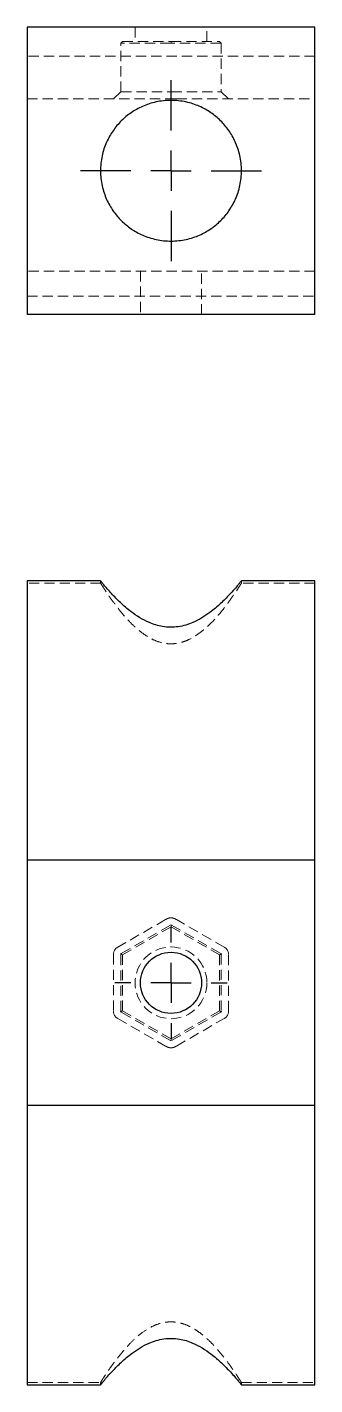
# Model space of a CAD drawing. Header units: millimetres. Extents: x 65 to 241, y 6 to 176.
# Drawn here: x 65.1 to 100.9, y 7 to 175.9 of the extents above.
import ezdxf

# ---------------------------------------------------------------- set-up
doc = ezdxf.new("R2010")
doc.units = ezdxf.units.MM
doc.linetypes.add('HIDDEN', pattern=[1.905, 1.27, -0.635])
doc.layers.add('10', color=7, linetype='Continuous')

# ---------------------------------------------------------------- blocks, each defined once
blk = doc.blocks.new('SW_CENTERMARKSYMBOL_0')
at = {"layer": '10', "color": 0}
for p, q in [((0, 5), (0, 6.96)), ((0, 0), (0, 2.5)), ((-5, 0), (-6.96, 0)), ((0, 0), (-2.5, 0)), ((0, 0), (0, -2.5)), ((0, 0), (2.5, 0)), ((5, 0), (6.96, 0)), ((0, -5), (0, -6.96))]:
    blk.add_line(p, q, dxfattribs=at)
blk = doc.blocks.new('SW_CENTERMARKSYMBOL_1')
at = {"layer": '10', "color": 0}
for p, q in [((0, 5), (0, 11.25)), ((0, 0), (0, 2.5)), ((-5, 0), (-11.25, 0)), ((0, 0), (-2.5, 0)), ((0, 0), (0, -2.5)), ((0, 0), (2.5, 0)), ((5, 0), (11.25, 0)), ((0, -5), (0, -11.25))]:
    blk.add_line(p, q, dxfattribs=at)

msp = doc.modelspace()

# ---------------------------------------------------------------- linework, layer by layer
at = {"color": 7, "linetype": 'Continuous', "lineweight": 25}
for p, q in [((100.86, 175.86), (65.14, 175.86)), ((65.14, 175.86), (65.14, 140.14)), ((100.86, 140.14), (100.86, 175.86)), ((100.86, 140.14), (65.14, 140.14)), ((74.26, 107), (65.14, 107)), ((65.14, 107), (65.14, 72.25)), ((100.86, 107), (91.74, 107)), ((100.86, 72.25), (100.86, 107)), ((100.86, 72.25), (65.14, 72.25)), ((65.14, 72.25), (65.14, 41.75)), ((100.86, 41.75), (100.86, 72.25)), ((100.86, 41.75), (65.14, 41.75)), ((65.14, 41.75), (65.14, 7)), ((100.86, 7), (100.86, 41.75)), ((65.14, 7), (74.26, 7)), ((91.74, 7), (100.86, 7))]:
    msp.add_line(p, q, dxfattribs=at)
at = {"color": 7, "linetype": 'HIDDEN', "lineweight": 18}
for p, q in [((78.54, 175.86), (78.54, 174.07)), ((87.46, 174.07), (87.46, 175.86)), ((76.97, 174.07), (76.77, 173.87)), ((76.97, 174.07), (83, 174.07)), ((83, 174.07), (83, 173.87)), ((83, 174.07), (89.03, 174.07)), ((89.03, 174.07), (89.23, 173.87)), ((76.77, 173.87), (76.75, 173.85)), ((76.75, 167.82), (76.75, 173.85)), ((82.93, 173.85), (76.82, 173.85)), ((89.18, 173.85), (83.07, 173.85)), ((89.25, 173.85), (89.23, 173.87)), ((89.25, 173.85), (89.25, 167.82)), ((100.86, 172.23), (65.14, 172.23)), ((76.75, 167.82), (75.86, 166.93)), ((76.75, 167.82), (76.82, 167.82)), ((76.82, 167.82), (82.93, 167.82)), ((82.93, 167.82), (83.07, 167.82)), ((83.07, 167.82), (89.18, 167.82)), ((89.18, 167.82), (89.25, 167.82)), ((89.25, 167.82), (90.14, 166.93)), ((65.14, 166.93), (82.32, 166.93)), ((83.68, 166.93), (100.86, 166.93)), ((100.86, 145.5), (65.14, 145.5)), ((79.2, 145.5), (79.2, 140.14)), ((86.8, 140.14), (86.8, 145.5)), ((65.14, 142.42), (100.86, 142.42)), ((74.26, 106.71), (65.14, 106.71)), ((74.25, 107), (74.25, 106.7)), ((100.86, 106.71), (91.74, 106.71)), ((91.75, 106.7), (91.75, 107)), ((82.32, 64.86), (76.38, 61.42)), ((76.82, 60.65), (82.93, 64.18)), ((83, 63.96), (83, 64.19)), ((83.07, 64.18), (89.18, 60.65)), ((89.62, 61.42), (83.68, 64.86)), ((76.97, 60.48), (83, 63.96)), ((83, 63.96), (89.03, 60.48)), ((75.86, 60.53), (75.86, 53.47)), ((76.75, 53.47), (76.75, 60.53)), ((76.97, 60.48), (76.77, 60.6)), ((76.97, 53.52), (76.97, 60.48)), ((89.03, 60.48), (89.23, 60.6)), ((89.03, 60.48), (89.03, 53.52)), ((89.25, 60.53), (89.25, 53.47)), ((90.14, 53.47), (90.14, 60.53)), ((76.38, 52.58), (82.32, 49.14)), ((76.97, 53.52), (76.77, 53.4)), ((82.93, 49.82), (76.82, 53.35)), ((83, 50.04), (76.97, 53.52)), ((89.03, 53.52), (83, 50.04)), ((89.18, 53.35), (83.07, 49.82)), ((83.68, 49.14), (89.62, 52.58)), ((89.03, 53.52), (89.23, 53.4)), ((83, 50.04), (83, 49.81)), ((65.14, 7.29), (74.26, 7.29)), ((74.25, 7.3), (74.25, 7)), ((91.74, 7.29), (100.86, 7.29)), ((91.75, 7), (91.75, 7.3))]:
    msp.add_line(p, q, dxfattribs=at)
msp.add_circle((83, 57), 4.46, dxfattribs=at)
at = {"color": 7, "linetype": 'Continuous', "lineweight": 25}
msp.add_circle((83, 57), 3.8, dxfattribs=at)
at = {"color": 7, "linetype": 'HIDDEN', "lineweight": 18}
for centre, radius, start, end in [((83, 64.05), 0.143, 60, 120), ((76.89, 60.53), 1.04, 120, 180), ((89.11, 60.53), 1.04, 0, 60), ((76.89, 60.53), 0.143, 120, 180), ((89.11, 60.53), 0.143, 0, 60), ((76.89, 53.47), 1.04, 180, 240), ((76.89, 53.47), 0.143, 180, 240), ((89.11, 53.47), 0.143, 300, 0), ((89.11, 53.47), 1.04, 300, 0), ((83, 49.95), 0.143, 240, 300)]:
    msp.add_arc(centre, radius, start, end, dxfattribs=at)
for centre, major_axis, ratio, start_param, end_param in [((76.89, 173.99), (0.124, 0.124), 0.57735, 3.141593, 3.665191), ((83, 173.99), (0.124, 0.124), 0.57735, 3.665191, 4.18879), ((83, 173.99), (0.124, -0.124), 0.57735, 5.235988, 5.759587), ((89.11, 173.99), (0.124, -0.124), 0.57735, 5.759587, 6.283185), ((96.61, 174.07), (18.85, 5.71), 0.227735, 3.786473, 3.799246), ((69.39, 174.07), (18.85, -5.71), 0.227735, 5.625532, 5.638305), ((96.61, 64.86), (18.85, 5.05), 0.267949, 2.343422, 2.356194), ((69.39, 64.86), (18.85, -5.05), 0.267949, 0.785398, 0.798171), ((96.61, 49.14), (18.85, -5.05), 0.267949, 3.926991, 3.939763), ((69.39, 49.14), (18.85, 5.05), 0.267949, 5.485015, 5.497787)]:
    msp.add_ellipse(centre, major_axis=major_axis, ratio=ratio, start_param=start_param, end_param=end_param, dxfattribs=at)
at = {"color": 7, "linetype": 'Continuous', "lineweight": 25}
for points, knots in [([(83, 166.75), (83.64, 166.75), (84.26, 166.68), (85.45, 166.42), (86, 166.24), (86.77, 165.9), (87.02, 165.78), (87.5, 165.51), (87.73, 165.37), (88.38, 164.92), (88.78, 164.59), (89.34, 164.03), (89.52, 163.84), (89.86, 163.43), (90.03, 163.22), (90.48, 162.57), (90.75, 162.09), (91.1, 161.32), (91.21, 161.04), (91.4, 160.48), (91.48, 160.19), (91.61, 159.6), (91.66, 159.29), (91.73, 158.66), (91.75, 158.35), (91.75, 157.72), (91.74, 157.41), (91.67, 156.78), (91.62, 156.47), (91.49, 155.87), (91.41, 155.58), (91.23, 155.01), (91.12, 154.74), (90.78, 153.96), (90.51, 153.48), (89.89, 152.58), (89.55, 152.18), (88.81, 151.44), (88.41, 151.1), (87.75, 150.65), (87.52, 150.5), (87.05, 150.24), (86.8, 150.11), (86.29, 149.89), (86.02, 149.78), (85.46, 149.6), (85.17, 149.52), (84.58, 149.39), (84.28, 149.34), (83.65, 149.27), (83.34, 149.25), (82.71, 149.25), (82.4, 149.27), (81.77, 149.33), (81.46, 149.38), (80.87, 149.51), (80.58, 149.59), (80.02, 149.77), (79.75, 149.87), (78.98, 150.21), (78.51, 150.47), (77.62, 151.08), (77.22, 151.41), (76.47, 152.15), (76.13, 152.55), (75.67, 153.21), (75.52, 153.45), (75.25, 153.93), (75.12, 154.18), (74.89, 154.7), (74.79, 154.97), (74.6, 155.53), (74.52, 155.83), (74.39, 156.42), (74.34, 156.73), (74.27, 157.35), (74.25, 157.67), (74.25, 158.3), (74.27, 158.61), (74.33, 159.23), (74.38, 159.55), (74.51, 160.14), (74.59, 160.44), (74.77, 161), (74.88, 161.27), (75.23, 162.06), (75.5, 162.54), (75.96, 163.2), (76.12, 163.42), (76.46, 163.82), (76.64, 164.02), (77.2, 164.57), (77.6, 164.91), (78.48, 165.51), (78.96, 165.78), (79.73, 166.12), (80, 166.22), (80.55, 166.41), (80.84, 166.49), (81.44, 166.61), (81.74, 166.66), (82.36, 166.73), (82.68, 166.75), (83, 166.75)], [0, 0, 0, 0, 0.03125, 0.03125, 0.0625, 0.0625, 0.078125, 0.078125, 0.09375, 0.09375, 0.125, 0.125, 0.140625, 0.140625, 0.15625, 0.15625, 0.1875, 0.1875, 0.203125, 0.203125, 0.21875, 0.21875, 0.234375, 0.234375, 0.25, 0.25, 0.265625, 0.265625, 0.28125, 0.28125, 0.296875, 0.296875, 0.3125, 0.3125, 0.34375, 0.34375, 0.375, 0.375, 0.40625, 0.40625, 0.421875, 0.421875, 0.4375, 0.4375, 0.453125, 0.453125, 0.46875, 0.46875, 0.484375, 0.484375, 0.5, 0.5, 0.515625, 0.515625, 0.53125, 0.53125, 0.546875, 0.546875, 0.5625, 0.5625, 0.59375, 0.59375, 0.625, 0.625, 0.65625, 0.65625, 0.671875, 0.671875, 0.6875, 0.6875, 0.703125, 0.703125, 0.71875, 0.71875, 0.734375, 0.734375, 0.75, 0.75, 0.765625, 0.765625, 0.78125, 0.78125, 0.796875, 0.796875, 0.8125, 0.8125, 0.84375, 0.84375, 0.859375, 0.859375, 0.875, 0.875, 0.90625, 0.90625, 0.9375, 0.9375, 0.953125, 0.953125, 0.96875, 0.96875, 0.984375, 0.984375, 1, 1, 1, 1]), ([(91.74, 106.99), (91.74, 106.98), (91.72, 106.97), (91.58, 106.78), (91.31, 106.46), (90.88, 105.95), (90.32, 105.33), (89.74, 104.73), (89.17, 104.17), (88.53, 103.61), (87.77, 103), (86.85, 102.37), (85.84, 101.84), (84.84, 101.47), (83.91, 101.26), (82.92, 101.2), (81.98, 101.28), (81.11, 101.49), (80.14, 101.85), (79.09, 102.4), (77.87, 103.25), (76.9, 104.1), (76.13, 104.86), (75.58, 105.44), (75.07, 106.02), (74.67, 106.49), (74.4, 106.81), (74.27, 106.98), (74.26, 106.98), (74.26, 106.99)], [0, 0, 0, 0, 0.029688, 0.060214, 0.091469, 0.137028, 0.183857, 0.217067, 0.250283, 0.284442, 0.318595, 0.361922, 0.406093, 0.437856, 0.47041, 0.50223, 0.535245, 0.563553, 0.592467, 0.639792, 0.688398, 0.756047, 0.790891, 0.825726, 0.86714, 0.909411, 0.942456, 0.976381, 1, 1, 1, 1]), ([(74.26, 7.01), (74.26, 7.02), (74.28, 7.03), (74.42, 7.22), (74.69, 7.54), (75.12, 8.05), (75.68, 8.67), (76.26, 9.27), (76.83, 9.83), (77.47, 10.39), (78.23, 11), (79.15, 11.63), (80.16, 12.16), (81.16, 12.53), (82.09, 12.74), (83.08, 12.8), (84.02, 12.72), (84.89, 12.51), (85.86, 12.15), (86.91, 11.6), (88.13, 10.75), (89.1, 9.9), (89.87, 9.14), (90.42, 8.56), (90.93, 7.98), (91.33, 7.51), (91.6, 7.19), (91.73, 7.02), (91.74, 7.02), (91.74, 7.01)], [0, 0, 0, 0, 0.029688, 0.060214, 0.091469, 0.137028, 0.183857, 0.217067, 0.250283, 0.284442, 0.318595, 0.361922, 0.406093, 0.437856, 0.47041, 0.50223, 0.535245, 0.563553, 0.592467, 0.639792, 0.688398, 0.756047, 0.790891, 0.825726, 0.86714, 0.909411, 0.942456, 0.976381, 1, 1, 1, 1])]:
    msp.add_open_spline(points, degree=3, knots=knots, dxfattribs=at)
at = {"color": 7, "linetype": 'HIDDEN', "lineweight": 18}
for points, knots in [([(83.52, 166.93), (83.36, 166.93), (83.18, 166.93), (82.82, 166.93), (82.64, 166.93), (82.48, 166.93)], [0, 0, 0, 0, 0.5, 0.5, 1, 1, 1, 1]), ([(74.26, 106.7), (74.26, 106.7), (74.25, 106.72), (74.33, 106.58), (74.52, 106.29), (74.84, 105.8), (75.32, 105.07), (75.95, 104.2), (76.61, 103.34), (77.28, 102.53), (78.04, 101.71), (78.82, 100.98), (79.62, 100.36), (80.42, 99.85), (81.3, 99.44), (82.17, 99.21), (82.98, 99.15), (83.69, 99.2), (84.39, 99.36), (85.18, 99.65), (86.06, 100.13), (86.94, 100.78), (87.71, 101.47), (88.63, 102.42), (89.53, 103.5), (90.38, 104.65), (90.94, 105.46), (91.33, 106.05), (91.56, 106.41), (91.7, 106.63), (91.76, 106.72), (91.75, 106.71), (91.74, 106.7)], [0, 0, 0, 0, 0.010801, 0.04012, 0.07045, 0.101652, 0.148949, 0.197482, 0.235861, 0.274246, 0.313756, 0.353248, 0.383906, 0.41493, 0.44565, 0.477443, 0.49931, 0.521829, 0.543688, 0.566043, 0.602673, 0.640269, 0.674301, 0.708347, 0.778109, 0.827973, 0.878754, 0.910149, 0.942201, 0.967759, 0.994017, 1, 1, 1, 1]), ([(83.52, 64.95), (83.36, 65.04), (83.18, 65.08), (82.82, 65.08), (82.64, 65.04), (82.48, 64.95)], [0, 0, 0, 0, 0.5, 0.5, 1, 1, 1, 1]), ([(82.48, 49.05), (82.64, 48.96), (82.82, 48.92), (83.18, 48.92), (83.36, 48.96), (83.52, 49.05)], [0, 0, 0, 0, 0.5, 0.5, 1, 1, 1, 1]), ([(91.74, 7.3), (91.74, 7.3), (91.74, 7.31), (91.62, 7.49), (91.41, 7.82), (91.05, 8.38), (90.49, 9.2), (89.8, 10.14), (89.09, 11.04), (88.38, 11.85), (87.59, 12.65), (86.79, 13.34), (85.99, 13.9), (85.22, 14.33), (84.38, 14.66), (83.51, 14.83), (82.64, 14.84), (81.8, 14.7), (80.97, 14.42), (80, 13.92), (78.97, 13.17), (78.01, 12.26), (77.21, 11.39), (76.54, 10.57), (75.92, 9.77), (75.4, 9.04), (74.98, 8.41), (74.64, 7.91), (74.4, 7.52), (74.26, 7.3), (74.26, 7.3), (74.26, 7.3)], [0, 0, 0, 0, 0.020259, 0.047648, 0.079454, 0.112164, 0.163263, 0.215683, 0.253912, 0.292144, 0.33154, 0.370908, 0.3992, 0.427866, 0.456217, 0.485556, 0.510853, 0.537165, 0.565287, 0.594204, 0.642001, 0.690986, 0.729445, 0.767907, 0.807541, 0.847151, 0.880117, 0.913582, 0.946617, 0.98089, 1, 1, 1, 1])]:
    msp.add_open_spline(points, degree=3, knots=knots, dxfattribs=at)

# ---------------------------------------------------------------- block references
at = {"layer": '10'}
for name, p in [('SW_CENTERMARKSYMBOL_1', (83, 158)), ('SW_CENTERMARKSYMBOL_0', (83, 57))]:
    msp.add_blockref(name, p, dxfattribs=at)

doc.saveas('drawing.dxf')
